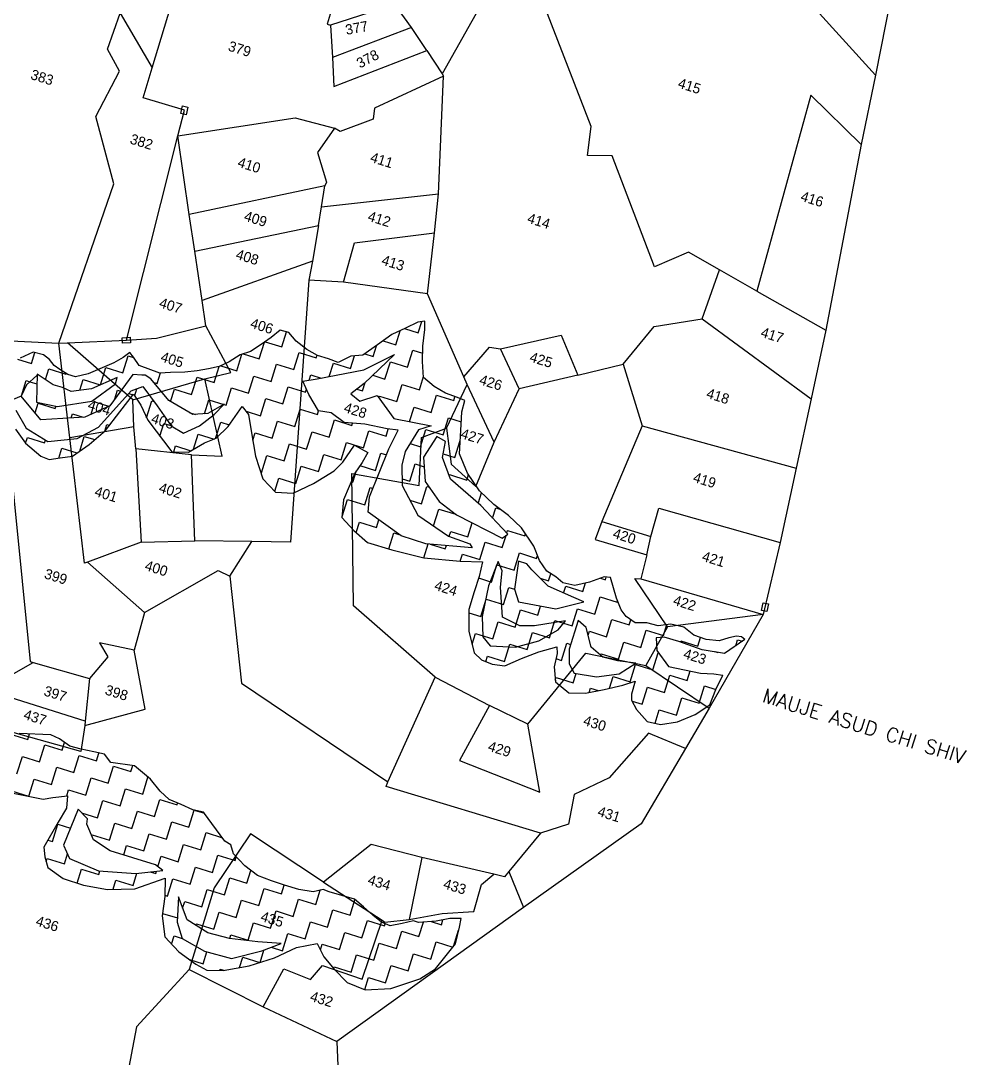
# Model space of a CAD drawing. Header units: metres. Extents: x 300561 to 302085, y 1967111 to 1969787.
# Drawn here: x 301217 to 301940, y 1968027 to 1968819 of the extents above; entities that cross this region are included whole.
import ezdxf

# ---------------------------------------------------------------- set-up
doc = ezdxf.new("R2010")
doc.units = ezdxf.units.M
for name, color, linetype in [('POLY_HATCH', 12, 'Continuous'), ('POLY_PARCEL', 6, 'Continuous'), ('TEXT_MAPOUT', 7, 'Continuous'), ('TEXT_PARCEL', 7, 'Continuous'), ('V_BOUND_LINE', 7, 'Continuous')]:
    doc.layers.add(name, color=color, linetype=linetype)
doc.styles.get("Standard").update_dxf_attribs({"font": 'simplex.shx'})
doc.styles.add('TEXT_MAP', font='')
doc.styles.get('TEXT_MAP').set_extended_font_data('Kruti Dev 050')

msp = doc.modelspace()

# ---------------------------------------------------------------- linework, layer by layer
for points in [[(301344.83, 1968753.49), (301343.36, 1968747.64), (301339.31, 1968748.66), (301340.78, 1968754.51)], [(301294.61, 1968577.14), (301300.63, 1968577.54), (301300.91, 1968573.37), (301294.89, 1968572.97)], [(301783.12, 1968368.81), (301784.5, 1968374.68), (301788.56, 1968373.73), (301787.18, 1968367.86)]]:
    msp.add_lwpolyline(points, close=True)
at = {"layer": 'POLY_HATCH'}
for p, q in [((301520.41, 1968589.12), (301511.18, 1968584.55)), ((301525.87, 1968589.77), (301520.41, 1968589.12)), ((301525.89, 1968583.42), (301525.87, 1968589.77)), ((301415.38, 1968583), (301408.37, 1968577.39)), ((301421.89, 1968581.16), (301415.38, 1968583)), ((301427.62, 1968574.48), (301421.89, 1968581.16)), ((301500.75, 1968579.64), (301489.73, 1968571.65)), ((301511.18, 1968584.55), (301500.75, 1968579.64)), ((301524.29, 1968570.68), (301525.89, 1968583.42)), ((301400.7, 1968571.98), (301392.69, 1968566.68)), ((301408.37, 1968577.39), (301400.7, 1968571.98)), ((301435.64, 1968568.18), (301427.62, 1968574.48)), ((301489.73, 1968571.65), (301478.38, 1968563.76)), ((301524.09, 1968558.96), (301524.29, 1968570.68)), ((301226.59, 1968566.16), (301216.6, 1968561.47)), ((301234.53, 1968564.23), (301226.59, 1968566.16)), ((301238.99, 1968560.49), (301234.53, 1968564.23)), ((301300.39, 1968565.85), (301295.42, 1968562.14)), ((301303.09, 1968562.29), (301300.39, 1968565.85)), ((301307.5, 1968556.02), (301303.09, 1968562.29)), ((301384.85, 1968564.22), (301376.41, 1968558.69)), ((301392.69, 1968566.68), (301384.85, 1968564.22)), ((301443.85, 1968563.63), (301435.64, 1968568.18)), ((301452.34, 1968561.16), (301443.85, 1968563.63)), ((301469.29, 1968563.14), (301459.63, 1968558.35)), ((301478.38, 1968563.76), (301469.29, 1968563.14)), ((301479.28, 1968552.64), (301502.74, 1968564.3)), ((301502.74, 1968564.3), (301479.49, 1968542.24)), ((301242.48, 1968555.95), (301238.99, 1968560.49)), ((301246.82, 1968552.97), (301242.48, 1968555.95)), ((301288.16, 1968558.05), (301279.14, 1968554.15)), ((301295.42, 1968562.14), (301288.16, 1968558.05)), ((301323.29, 1968550.2), (301307.5, 1968556.02)), ((301368.58, 1968555.14), (301360.62, 1968553.45)), ((301376.41, 1968558.69), (301368.58, 1968555.14)), ((301459.63, 1968558.35), (301452.34, 1968561.16)), ((301524.88, 1968546.92), (301524.09, 1968558.96)), ((301229.43, 1968548.34), (301221.46, 1968541.24)), ((301229.63, 1968549.41), (301229.02, 1968528.05)), ((301241.77, 1968541.32), (301229.63, 1968549.41)), ((301253.04, 1968549.04), (301246.82, 1968552.97)), ((301258.88, 1968547.4), (301253.04, 1968549.04)), ((301268.48, 1968549.67), (301258.88, 1968547.4)), ((301279.14, 1968554.15), (301268.48, 1968549.67)), ((301290.64, 1968546.79), (301271, 1968538.25)), ((301302.81, 1968549.03), (301285.06, 1968525.26)), ((301289.41, 1968542), (301290.64, 1968546.79)), ((301309.59, 1968548.65), (301302.81, 1968549.03)), ((301312.19, 1968548.7), (301309.59, 1968548.65)), ((301316.42, 1968545.66), (301312.19, 1968548.7)), ((301331.62, 1968550.69), (301323.29, 1968550.2)), ((301342.36, 1968550.79), (301331.62, 1968550.69)), ((301351.98, 1968551.97), (301342.36, 1968550.79)), ((301360.62, 1968553.45), (301351.98, 1968551.97)), ((301443.48, 1968545.69), (301479.28, 1968552.64)), ((301533.03, 1968539.85), (301524.88, 1968546.92)), ((301221.46, 1968541.24), (301217.47, 1968532.51)), ((301248.84, 1968539.11), (301241.77, 1968541.32)), ((301255.68, 1968536.13), (301248.84, 1968539.11)), ((301271.45, 1968528.63), (301289.41, 1968542)), ((301301.5, 1968536.51), (301310.29, 1968539.81)), ((301310.29, 1968539.81), (301321.26, 1968525.19)), ((301330.29, 1968529.27), (301316.42, 1968545.66)), ((301432.58, 1968543.91), (301443.48, 1968545.69)), ((301437.21, 1968533.85), (301432.58, 1968543.91)), ((301479.49, 1968542.24), (301469.24, 1968534.22)), ((301541.8, 1968534.77), (301533.03, 1968539.85)), ((301217.47, 1968532.51), (301200.45, 1968525.53)), ((301232.39, 1968514.45), (301217.47, 1968532.51)), ((301271, 1968538.25), (301255.68, 1968536.13)), ((301276.54, 1968508.95), (301301.5, 1968536.51)), ((301292.65, 1968520.57), (301303.23, 1968534.14)), ((301303.23, 1968534.14), (301308.77, 1968525.71)), ((301444.5, 1968521.24), (301437.21, 1968533.85)), ((301469.24, 1968534.22), (301476.12, 1968528.63)), ((301476.12, 1968528.63), (301489.57, 1968533.07)), ((301489.57, 1968533.07), (301502.17, 1968515.36)), ((301550.74, 1968531.44), (301541.8, 1968534.77)), ((301556.38, 1968529.14), (301550.74, 1968531.44)), ((301229.02, 1968528.05), (301245.23, 1968524.73)), ((301245.23, 1968524.73), (301271.45, 1968528.63)), ((301285.06, 1968525.26), (301265.97, 1968516.55)), ((301308.77, 1968525.71), (301314.05, 1968514.09)), ((301321.26, 1968525.19), (301331.99, 1968509.79)), ((301348.48, 1968518.44), (301330.29, 1968529.27)), ((301372.54, 1968526.47), (301359.92, 1968519.19)), ((301364.88, 1968518.51), (301372.54, 1968526.47)), ((301375.55, 1968509.27), (301386.31, 1968524.6)), ((301386.31, 1968524.6), (301391.15, 1968518.56)), ((301554.25, 1968520.55), (301556.38, 1968529.14)), ((301213.26, 1968521.75), (301221.09, 1968508.11)), ((301265.97, 1968516.55), (301232.39, 1968514.45)), ((301281.86, 1968506.34), (301292.65, 1968520.57)), ((301359.92, 1968519.19), (301348.48, 1968518.44)), ((301353.6, 1968509.95), (301364.88, 1968518.51)), ((301391.15, 1968518.56), (301393.51, 1968504.59)), ((301454.42, 1968519.88), (301444.5, 1968521.24)), ((301464.2, 1968512.52), (301454.42, 1968519.88)), ((301502.17, 1968515.36), (301530.66, 1968509.93)), ((301553.58, 1968510.79), (301554.25, 1968520.55)), ((301212.99, 1968507.29), (301220.77, 1968496.71)), ((301221.09, 1968508.11), (301237.7, 1968497.77)), ((301260.04, 1968500.3), (301276.54, 1968508.95)), ((301314.05, 1968514.09), (301332.52, 1968490.03)), ((301331.99, 1968509.79), (301341.47, 1968504.25)), ((301341.47, 1968504.25), (301353.6, 1968509.95)), ((301366.41, 1968500.33), (301375.55, 1968509.27)), ((301480.12, 1968511.02), (301464.2, 1968512.52)), ((301497.12, 1968507.45), (301480.12, 1968511.02)), ((301505.47, 1968506.57), (301497.12, 1968507.45)), ((301521.09, 1968506.88), (301510.75, 1968490.28)), ((301530.66, 1968509.93), (301521.09, 1968506.88)), ((301552.27, 1968488.53), (301553.58, 1968510.79)), ((301237.7, 1968497.77), (301260.04, 1968500.3)), ((301269.25, 1968495.58), (301281.86, 1968506.34)), ((301357.49, 1968496.76), (301366.41, 1968500.33)), ((301393.51, 1968504.59), (301396.51, 1968486.79)), ((301498.46, 1968492.38), (301505.47, 1968506.57)), ((301534.99, 1968501.69), (301524.9, 1968485.87)), ((301541.58, 1968497.92), (301534.99, 1968501.69)), ((301220.77, 1968496.71), (301232.37, 1968486.75)), ((301256.5, 1968486.68), (301269.25, 1968495.58)), ((301345.35, 1968489.84), (301357.49, 1968496.76)), ((301463.27, 1968481.97), (301472.21, 1968494.96)), ((301472.21, 1968494.96), (301482.3, 1968489.46)), ((301483.58, 1968455.65), (301498.46, 1968492.38)), ((301539.49, 1968485.64), (301541.58, 1968497.92)), ((301232.37, 1968486.75), (301238.68, 1968484.25)), ((301238.68, 1968484.25), (301247.2, 1968485.4)), ((301247.2, 1968485.4), (301256.5, 1968486.68)), ((301332.52, 1968490.03), (301345.35, 1968489.84)), ((301396.51, 1968486.79), (301402.13, 1968469.27)), ((301482.3, 1968489.46), (301477.96, 1968481.93)), ((301510.75, 1968490.28), (301508.35, 1968479.82)), ((301524.9, 1968485.87), (301526.05, 1968467.42)), ((301545.55, 1968469.1), (301539.49, 1968485.64)), ((301558.39, 1968473.76), (301552.27, 1968488.53)), ((301440.79, 1968465.75), (301456.71, 1968475.49)), ((301456.71, 1968475.49), (301463.27, 1968481.97)), ((301477.96, 1968481.93), (301472.32, 1968473.71)), ((301508.35, 1968479.82), (301508.67, 1968464.21)), ((301402.13, 1968469.27), (301411.87, 1968459.16)), ((301472.32, 1968473.71), (301463.63, 1968453.39)), ((301526.05, 1968467.42), (301536.78, 1968452.01)), ((301568.61, 1968449), (301545.55, 1968469.1)), ((301567.76, 1968460.14), (301558.39, 1968473.76)), ((301425.26, 1968458.44), (301440.79, 1968465.75)), ((301508.67, 1968464.21), (301520.58, 1968441.54)), ((301578.5, 1968449.72), (301567.76, 1968460.14)), ((301411.87, 1968459.16), (301425.26, 1968458.44)), ((301463.63, 1968453.39), (301462.48, 1968439.78)), ((301482.52, 1968443.91), (301483.58, 1968455.65)), ((301536.78, 1968452.01), (301550, 1968441.86)), ((301507.88, 1968425.67), (301482.52, 1968443.91)), ((301589.36, 1968427.03), (301568.61, 1968449)), ((301589.86, 1968441.29), (301578.5, 1968449.72)), ((301462.48, 1968439.78), (301471.56, 1968429.88)), ((301520.58, 1968441.54), (301544.08, 1968425.61)), ((301550, 1968441.86), (301585, 1968424.08)), ((301599.81, 1968431.85), (301589.86, 1968441.29)), ((301471.56, 1968429.88), (301481.95, 1968420.67)), ((301609.08, 1968417.9), (301599.81, 1968431.85)), ((301481.95, 1968420.67), (301500.7, 1968415.01)), ((301526.75, 1968419.8), (301507.88, 1968425.67)), ((301561.97, 1968416.59), (301526.75, 1968419.8)), ((301544.08, 1968425.61), (301560.35, 1968419.68)), ((301560.35, 1968419.68), (301561.97, 1968416.59)), ((301585, 1968424.08), (301589.36, 1968427.03)), ((301500.7, 1968415.01), (301525.17, 1968409.03)), ((301613.47, 1968406.93), (301609.08, 1968417.9)), ((301525.17, 1968409.03), (301552.85, 1968406.39)), ((301552.85, 1968406.39), (301569.96, 1968405.96)), ((301569.96, 1968405.96), (301567.34, 1968394.63)), ((301581.98, 1968406.06), (301574.53, 1968387.69)), ((301584.98, 1968399.09), (301581.98, 1968406.06)), ((301597.59, 1968406.37), (301594.38, 1968384.96)), ((301603.88, 1968404.41), (301597.59, 1968406.37)), ((301607.62, 1968399.8), (301603.88, 1968404.41)), ((301619.12, 1968398.82), (301613.47, 1968406.93)), ((301583.67, 1968386.57), (301584.98, 1968399.09)), ((301620.11, 1968387.29), (301607.62, 1968399.8)), ((301625.9, 1968394.35), (301619.12, 1968398.82)), ((301567.34, 1968394.63), (301563.52, 1968382.94)), ((301631.25, 1968389.97), (301625.9, 1968394.35)), ((301640.61, 1968387.96), (301631.25, 1968389.97)), ((301651.74, 1968390.48), (301640.61, 1968387.96)), ((301662.95, 1968394.42), (301651.74, 1968390.48)), ((301667.68, 1968393.86), (301662.95, 1968394.42)), ((301672.39, 1968378.07), (301667.68, 1968393.86)), ((301563.52, 1968382.94), (301559.52, 1968369.5)), ((301574.53, 1968387.69), (301569.8, 1968364.17)), ((301585.17, 1968363.7), (301583.67, 1968386.57)), ((301594.38, 1968384.96), (301597.44, 1968375.39)), ((301639.82, 1968378.57), (301620.11, 1968387.29)), ((301597.44, 1968375.39), (301625.93, 1968369.97)), ((301625.93, 1968369.97), (301647.44, 1968375.34)), ((301647.44, 1968375.34), (301639.82, 1968378.57)), ((301675.97, 1968369.16), (301672.39, 1968378.07)), ((301559.52, 1968369.5), (301559.64, 1968352.97)), ((301569.8, 1968364.17), (301570.11, 1968348.56)), ((301679.69, 1968364.19), (301675.97, 1968369.16)), ((301686.69, 1968359.29), (301679.69, 1968364.19)), ((301598.59, 1968356.93), (301585.17, 1968363.7)), ((301609.79, 1968356.89), (301598.59, 1968356.93)), ((301633.41, 1968360.75), (301609.79, 1968356.89)), ((301627.82, 1968353.87), (301633.41, 1968360.75)), ((301643.04, 1968361.2), (301636.19, 1968339.2)), ((301649.13, 1968355.85), (301643.04, 1968361.2)), ((301695.58, 1968359.25), (301686.69, 1968359.29)), ((301704.17, 1968357.11), (301695.58, 1968359.25)), ((301713.8, 1968358.29), (301704.17, 1968357.11)), ((301723.82, 1968356.08), (301713.8, 1968358.29)), ((301559.64, 1968352.97), (301563.7, 1968336.29)), ((301570.11, 1968348.56), (301575.72, 1968341.65)), ((301613.14, 1968345.51), (301627.82, 1968353.87)), ((301653.08, 1968340.83), (301649.13, 1968355.85)), ((301708.92, 1968348.44), (301702.68, 1968347.8)), ((301719.92, 1968345.02), (301708.92, 1968348.44)), ((301731.51, 1968349.87), (301723.82, 1968356.08)), ((301740.79, 1968346.44), (301731.51, 1968349.87)), ((301763.98, 1968349.2), (301758.3, 1968347.88)), ((301767.94, 1968348.51), (301763.98, 1968349.2)), ((301770.39, 1968346.47), (301767.94, 1968348.51)), ((301575.72, 1968341.65), (301595.27, 1968340.73)), ((301595.27, 1968340.73), (301613.14, 1968345.51)), ((301613.14, 1968337.04), (301626.87, 1968340.92)), ((301626.87, 1968340.92), (301626.97, 1968335.99)), ((301661.83, 1968332.94), (301653.08, 1968340.83)), ((301702.68, 1968347.8), (301703.13, 1968338.18)), ((301737.76, 1968338.6), (301719.92, 1968345.02)), ((301750.89, 1968345.65), (301740.79, 1968346.44)), ((301758.3, 1968347.88), (301750.89, 1968345.65)), ((301770.39, 1968346.47), (301755, 1968335.82)), ((301563.7, 1968336.29), (301569.18, 1968331.14)), ((301599.76, 1968331.96), (301613.14, 1968337.04)), ((301626.97, 1968335.99), (301624.66, 1968325.65)), ((301636.19, 1968339.2), (301636.15, 1968328)), ((301673.09, 1968330.3), (301661.83, 1968332.94)), ((301703.13, 1968338.18), (301712.24, 1968325.87)), ((301755, 1968335.82), (301737.76, 1968338.6)), ((301569.18, 1968331.14), (301577.37, 1968327.68)), ((301577.37, 1968327.68), (301586.93, 1968326.34)), ((301586.93, 1968326.34), (301599.76, 1968331.96)), ((301624.66, 1968325.65), (301625.66, 1968314.28)), ((301636.15, 1968328), (301639.94, 1968320.79)), ((301687.18, 1968328.49), (301673.09, 1968330.3)), ((301674.33, 1968320.43), (301687.18, 1968328.49)), ((301712.24, 1968325.87), (301736.56, 1968320.88)), ((301639.94, 1968320.79), (301657.19, 1968318.01)), ((301657.19, 1968318.01), (301674.33, 1968320.43)), ((301736.56, 1968320.88), (301746.72, 1968320.3)), ((301746.72, 1968320.3), (301753.73, 1968319.2)), ((301748.36, 1968308.36), (301753.73, 1968319.2)), ((301625.66, 1968314.28), (301635.92, 1968305.83)), ((301662.84, 1968308.33), (301677.14, 1968311.68)), ((301677.14, 1968311.68), (301686.61, 1968314.71)), ((301686.61, 1968314.71), (301683.74, 1968304.9)), ((301635.92, 1968305.83), (301648.75, 1968305.64)), ((301648.75, 1968305.64), (301662.84, 1968308.33)), ((301683.74, 1968304.9), (301683.95, 1968300.31)), ((301743.78, 1968296.55), (301748.36, 1968308.36)), ((301683.95, 1968300.31), (301687.71, 1968293.15)), ((301687.71, 1968293.15), (301695.9, 1968283.89)), ((301732.63, 1968289.32), (301743.78, 1968296.55)), ((301719.04, 1968283.58), (301732.63, 1968289.32)), ((301695.9, 1968283.89), (301705.93, 1968281.68)), ((301705.93, 1968281.68), (301719.04, 1968283.58)), ((301239.93, 1968273.64), (301215.91, 1968274.69)), ((301246.58, 1968270.73), (301239.93, 1968273.64)), ((301254.64, 1968265.15), (301246.58, 1968270.73)), ((301263.14, 1968262.78), (301254.64, 1968265.15)), ((301272.82, 1968260.61), (301263.14, 1968262.78)), ((301280.97, 1968258.91), (301272.82, 1968260.61)), ((301286, 1968252.59), (301280.97, 1968258.91)), ((301303.97, 1968250.07), (301286, 1968252.59)), ((301316.18, 1968239.84), (301303.97, 1968250.07)), ((301323.64, 1968230.53), (301316.18, 1968239.84)), ((301330.36, 1968224.24), (301323.64, 1968230.53)), ((301211.25, 1968229.17), (301234.17, 1968224.55)), ((301234.17, 1968224.55), (301241.58, 1968225.88)), ((301241.58, 1968225.88), (301252.88, 1968227.12)), ((301252.88, 1968227.12), (301251.89, 1968217.64)), ((301339.56, 1968220.54), (301330.36, 1968224.24)), ((301251.89, 1968217.64), (301245.51, 1968207.04)), ((301260.9, 1968216.92), (301249.74, 1968189.37)), ((301268.08, 1968209.51), (301260.9, 1968216.92)), ((301348.61, 1968216.33), (301339.56, 1968220.54)), ((301356.76, 1968214.63), (301348.61, 1968216.33)), ((301373.1, 1968192.49), (301356.76, 1968214.63)), ((301245.51, 1968207.04), (301234.75, 1968187.75)), ((301267.64, 1968205.34), (301268.08, 1968209.51)), ((301272.57, 1968193.46), (301267.64, 1968205.34)), ((301285.5, 1968185.13), (301272.57, 1968193.46)), ((301377.55, 1968189.71), (301373.1, 1968192.49)), ((301379.55, 1968182.65), (301377.55, 1968189.71)), ((301234.75, 1968187.75), (301235.57, 1968180.5)), ((301249.74, 1968189.37), (301254.37, 1968179.31)), ((301320.09, 1968174.36), (301285.5, 1968185.13)), ((301388.19, 1968173.53), (301379.55, 1968182.65)), ((301235.57, 1968180.5), (301237.77, 1968172.27)), ((301254.37, 1968179.31), (301276.43, 1968169.85)), ((301325.65, 1968170.05), (301320.09, 1968174.36)), ((301237.77, 1968172.27), (301249.43, 1968163.89)), ((301276.43, 1968169.85), (301305.12, 1968167.82)), ((301305.12, 1968167.82), (301325.65, 1968170.05)), ((301397.97, 1968166.29), (301388.19, 1968173.53)), ((301408.71, 1968162.11), (301397.97, 1968166.29)), ((301249.43, 1968163.89), (301264.92, 1968158.79)), ((301264.92, 1968158.79), (301283.24, 1968155.6)), ((301304.36, 1968156.02), (301327.36, 1968164.23)), ((301327.36, 1968164.23), (301327.14, 1968150.04)), ((301418.58, 1968158.76), (301408.71, 1968162.11)), ((301429.63, 1968155.6), (301418.58, 1968158.76)), ((301283.24, 1968155.6), (301304.36, 1968156.02)), ((301327.14, 1968150.04), (301325.07, 1968135.31)), ((301337.51, 1968149.98), (301336.6, 1968130.44)), ((301344.11, 1968132.41), (301337.51, 1968149.98)), ((301440.49, 1968153.62), (301429.63, 1968155.6)), ((301448.06, 1968155.46), (301440.49, 1968153.62)), ((301452.83, 1968153.69), (301448.06, 1968155.46)), ((301472.05, 1968147.99), (301452.83, 1968153.69)), ((301478.93, 1968142.21), (301472.05, 1968147.99)), ((301486.16, 1968135.77), (301478.93, 1968142.21)), ((301325.07, 1968135.31), (301327.09, 1968119.31)), ((301492.69, 1968130.66), (301486.16, 1968135.77)), ((301336.6, 1968130.44), (301340.5, 1968118.03)), ((301359.94, 1968122.31), (301344.11, 1968132.41)), ((301499.34, 1968127.75), (301492.69, 1968130.66)), ((301508.6, 1968129.62), (301499.34, 1968127.75)), ((301517.35, 1968131.65), (301508.6, 1968129.62)), ((301521.1, 1968130.21), (301517.35, 1968131.65)), ((301534.6, 1968131.31), (301521.1, 1968130.21)), ((301545.03, 1968133.38), (301534.6, 1968131.31)), ((301553.66, 1968133.21), (301545.03, 1968133.38)), ((301549.32, 1968113.87), (301552.44, 1968126.6)), ((301552.44, 1968126.6), (301553.66, 1968133.21)), ((301327.09, 1968119.31), (301337.8, 1968107.87)), ((301376.7, 1968117.96), (301359.94, 1968122.31)), ((301340.5, 1968118.03), (301357.36, 1968108.47)), ((301398.36, 1968115.53), (301376.7, 1968117.96)), ((301416.09, 1968114.32), (301398.36, 1968115.53)), ((301401.36, 1968108.56), (301416.09, 1968114.32)), ((301411.09, 1968103.22), (301427.83, 1968111.15)), ((301427.83, 1968111.15), (301443.66, 1968114.33)), ((301443.66, 1968114.33), (301448.6, 1968104.13)), ((301534.16, 1968094.83), (301549.32, 1968113.87)), ((301337.8, 1968107.87), (301350.84, 1968098.5)), ((301357.36, 1968108.47), (301378.04, 1968102.89)), ((301378.04, 1968102.89), (301401.36, 1968108.56)), ((301391.6, 1968097.27), (301411.09, 1968103.22)), ((301448.6, 1968104.13), (301456.57, 1968094.66)), ((301350.84, 1968098.5), (301359.21, 1968093.93)), ((301371.73, 1968093.67), (301391.6, 1968097.27)), ((301456.57, 1968094.66), (301466.58, 1968084.55)), ((301521.97, 1968087.16), (301534.16, 1968094.83)), ((301359.21, 1968093.93), (301371.73, 1968093.67)), ((301499.81, 1968079.8), (301521.97, 1968087.16)), ((301466.58, 1968084.55), (301480.22, 1968078.91)), ((301480.22, 1968078.91), (301499.81, 1968079.8))]:
    msp.add_line(p, q, dxfattribs=at)
at = {"layer": 'POLY_HATCH', "linetype": 'Continuous'}
for p, q in [((301520.85, 1968580.9), (301523.52, 1968589.49)), ((301416.59, 1968570.11), (301420.18, 1968581.64)), ((301503.61, 1968571.85), (301506.95, 1968582.56)), ((301510.36, 1968584.17), (301520.85, 1968580.9)), ((301399.36, 1968561.06), (301403.34, 1968573.84)), ((301403.73, 1968574.12), (301416.59, 1968570.11)), ((301486.38, 1968562.8), (301488.97, 1968571.12)), ((301494.1, 1968574.81), (301503.61, 1968571.85)), ((301225.31, 1968557.58), (301227.88, 1968565.84)), ((301295.11, 1968550.27), (301299.2, 1968563.41)), ((301299.2, 1968563.41), (301303.17, 1968562.18)), ((301382.13, 1968552.01), (301386.05, 1968564.6)), ((301387.02, 1968564.9), (301399.36, 1968561.06)), ((301425.64, 1968552.88), (301429.73, 1968566.02)), ((301429.73, 1968566.02), (301442.87, 1968561.93)), ((301442.87, 1968561.93), (301443.47, 1968563.84)), ((301469.15, 1968553.75), (301472.14, 1968563.33)), ((301479.91, 1968564.82), (301486.38, 1968562.8)), ((301512.66, 1968554.62), (301516.76, 1968567.76)), ((301516.76, 1968567.76), (301524.2, 1968565.44)), ((301214.62, 1968560.91), (301225.31, 1968557.58)), ((301277.88, 1968541.24), (301281.96, 1968554.36)), ((301281.96, 1968554.36), (301295.11, 1968550.27)), ((301364.9, 1968542.96), (301368.71, 1968555.2)), ((301370.01, 1968555.79), (301382.13, 1968552.01)), ((301408.41, 1968543.83), (301412.5, 1968556.97)), ((301412.5, 1968556.97), (301425.64, 1968552.88)), ((301452.79, 1968547.5), (301456.01, 1968557.84)), ((301456.01, 1968557.84), (301469.15, 1968553.75)), ((301495.43, 1968545.57), (301499.52, 1968558.71)), ((301499.52, 1968558.71), (301512.66, 1968554.62)), ((301235.88, 1968545.24), (301238.45, 1968553.49)), ((301238.45, 1968553.49), (301251.59, 1968549.4)), ((301251.59, 1968549.4), (301251.74, 1968549.86)), ((301321.39, 1968542.09), (301323.92, 1968550.24)), ((301347.67, 1968533.91), (301351.76, 1968547.05)), ((301351.76, 1968547.05), (301364.9, 1968542.96)), ((301391.18, 1968534.78), (301395.27, 1968547.92)), ((301395.27, 1968547.92), (301408.41, 1968543.83)), ((301437.51, 1968544.71), (301438.78, 1968548.79)), ((301438.78, 1968548.79), (301446.73, 1968546.32)), ((301486.07, 1968548.48), (301495.43, 1968545.57)), ((301521.71, 1968537.39), (301524.85, 1968547.45)), ((301217.59, 1968532.77), (301221.22, 1968544.44)), ((301221.22, 1968544.44), (301224.06, 1968543.56)), ((301224.06, 1968543.56), (301229.41, 1968541.89)), ((301262.15, 1968537.03), (301264.73, 1968545.31)), ((301264.73, 1968545.31), (301277.85, 1968541.23)), ((301318.74, 1968542.92), (301321.39, 1968542.09)), ((301373.95, 1968525.73), (301378.04, 1968538.87)), ((301378.04, 1968538.87), (301391.18, 1968534.78)), ((301417.46, 1968526.6), (301421.55, 1968539.74)), ((301421.55, 1968539.74), (301434.69, 1968535.65)), ((301478.2, 1968536.52), (301480.19, 1968542.9)), ((301504.48, 1968528.34), (301508.57, 1968541.48)), ((301508.57, 1968541.48), (301521.71, 1968537.39)), ((301217.5, 1968532.47), (301217.59, 1968532.77)), ((301288.93, 1968530.44), (301291.01, 1968537.13)), ((301291.01, 1968537.13), (301293.38, 1968536.4)), ((301299.63, 1968534.45), (301302.72, 1968533.49)), ((301303.9, 1968533.12), (301304.16, 1968533.04)), ((301304.16, 1968533.04), (301305.73, 1968538.1)), ((301331.57, 1968528.51), (301334.53, 1968538)), ((301334.53, 1968538), (301347.67, 1968533.91)), ((301400.23, 1968517.55), (301404.32, 1968530.69)), ((301404.32, 1968530.69), (301417.46, 1968526.6)), ((301434.69, 1968535.65), (301435.37, 1968537.84)), ((301473.89, 1968537.86), (301478.2, 1968536.52)), ((301490.94, 1968531.14), (301491.34, 1968532.43)), ((301491.34, 1968532.43), (301504.48, 1968528.34)), ((301530.76, 1968520.16), (301534.86, 1968533.3)), ((301534.86, 1968533.3), (301548, 1968529.21)), ((301548, 1968529.21), (301548.9, 1968532.12)), ((301227.97, 1968519.8), (301230.27, 1968527.21)), ((301230.27, 1968527.21), (301243.41, 1968523.12)), ((301243.41, 1968523.12), (301243.99, 1968524.98)), ((301270.89, 1968518.8), (301273.78, 1968528.08)), ((301273.78, 1968528.08), (301284.17, 1968524.85)), ((301313.23, 1968515.89), (301317.3, 1968528.95)), ((301317.3, 1968528.95), (301318.79, 1968528.49)), ((301357.45, 1968519.03), (301360.81, 1968529.82)), ((301360.81, 1968529.82), (301372.2, 1968526.27)), ((301372.32, 1968526.24), (301373.95, 1968525.73)), ((301514.15, 1968513.08), (301517.62, 1968524.25)), ((301517.62, 1968524.25), (301530.76, 1968520.16)), ((301255.58, 1968515.9), (301256.55, 1968519.03)), ((301256.55, 1968519.03), (301264.77, 1968516.47)), ((301345.65, 1968520.12), (301350.61, 1968518.58)), ((301389.21, 1968520.98), (301400.23, 1968517.55)), ((301426.51, 1968509.37), (301430.6, 1968522.51)), ((301430.6, 1968522.51), (301443.74, 1968518.42)), ((301443.74, 1968518.42), (301444.61, 1968521.23)), ((301539.82, 1968502.93), (301543.91, 1968516.07)), ((301543.91, 1968516.07), (301553.73, 1968513.01)), ((301281.27, 1968505.84), (301282.83, 1968510.85)), ((301282.83, 1968510.85), (301284.81, 1968510.24)), ((301323.32, 1968502.01), (301326.35, 1968511.72)), ((301326.35, 1968511.72), (301331.83, 1968510.01)), ((301365.99, 1968500.16), (301369.86, 1968512.59)), ((301369.86, 1968512.59), (301376.44, 1968510.54)), ((301409.28, 1968500.32), (301413.37, 1968513.46)), ((301413.37, 1968513.46), (301426.51, 1968509.37)), ((301452.79, 1968501.19), (301456.88, 1968514.33)), ((301456.88, 1968514.33), (301470.02, 1968510.24)), ((301470.02, 1968510.24), (301470.55, 1968511.92)), ((301496.3, 1968502.06), (301497.95, 1968507.36)), ((301522.58, 1968493.88), (301526.67, 1968507.02)), ((301526.67, 1968507.02), (301539.82, 1968502.93)), ((301220.78, 1968496.7), (301222.09, 1968500.93)), ((301222.09, 1968500.93), (301235.23, 1968496.84)), ((301235.23, 1968496.84), (301235.87, 1968498.91)), ((301262.12, 1968490.6), (301265.6, 1968501.8)), ((301265.6, 1968501.8), (301273.62, 1968499.31)), ((301349.01, 1968491.93), (301352.63, 1968503.54)), ((301352.63, 1968503.54), (301364.89, 1968499.72)), ((301394.45, 1968499), (301396.14, 1968504.41)), ((301396.14, 1968504.41), (301409.28, 1968500.32)), ((301435.56, 1968492.14), (301439.65, 1968505.28)), ((301439.65, 1968505.28), (301452.79, 1968501.19)), ((301479.07, 1968493.01), (301483.16, 1968506.15)), ((301483.16, 1968506.15), (301496.3, 1968502.06)), ((301246.03, 1968485.24), (301248.37, 1968492.75)), ((301248.37, 1968492.75), (301260.01, 1968489.13)), ((301334, 1968490.01), (301335.4, 1968494.49)), ((301335.4, 1968494.49), (301347.11, 1968490.84)), ((301418.33, 1968483.09), (301422.42, 1968496.23)), ((301422.42, 1968496.23), (301435.56, 1968492.14)), ((301461.84, 1968483.96), (301465.93, 1968497.1)), ((301465.93, 1968497.1), (301479.07, 1968493.01)), ((301514.55, 1968496.38), (301522.58, 1968493.88)), ((301548.87, 1968485.7), (301552.86, 1968498.53)), ((301401.1, 1968474.04), (301405.19, 1968487.18)), ((301405.19, 1968487.18), (301418.33, 1968483.09)), ((301444.61, 1968474.91), (301448.7, 1968488.05)), ((301448.7, 1968488.05), (301461.84, 1968483.96)), ((301488.12, 1968475.78), (301492.21, 1968488.92)), ((301492.21, 1968488.92), (301496.52, 1968487.58)), ((301539.97, 1968488.47), (301548.87, 1968485.7)), ((301427.38, 1968465.86), (301431.47, 1968479)), ((301431.47, 1968479), (301444.61, 1968474.91)), ((301470.89, 1968466.73), (301473.69, 1968475.7)), ((301476.27, 1968479.47), (301488.12, 1968475.78)), ((301514.4, 1968467.6), (301518.49, 1968480.74)), ((301518.49, 1968480.74), (301525.35, 1968478.6)), ((301400.54, 1968474.21), (301401.1, 1968474.04)), ((301411.12, 1968459.94), (301414.24, 1968469.95)), ((301414.24, 1968469.95), (301427.38, 1968465.86)), ((301469.52, 1968467.15), (301470.89, 1968466.73)), ((301508.56, 1968469.41), (301514.4, 1968467.6)), ((301544.55, 1968471.83), (301544.77, 1968472.56)), ((301544.77, 1968472.56), (301557.92, 1968468.46)), ((301557.92, 1968468.46), (301559.2, 1968472.58)), ((301479.94, 1968449.5), (301484.03, 1968462.64)), ((301484.03, 1968462.64), (301486.15, 1968461.98)), ((301523.45, 1968450.36), (301527.54, 1968463.51)), ((301527.54, 1968463.51), (301529.12, 1968463.02)), ((301462.71, 1968440.45), (301466.8, 1968453.59)), ((301466.8, 1968453.59), (301479.94, 1968449.5)), ((301514.48, 1968453.16), (301523.45, 1968450.36)), ((301565.53, 1968451.68), (301566.97, 1968451.23)), ((301566.97, 1968451.23), (301569.28, 1968458.67)), ((301532.59, 1968433.4), (301536.59, 1968446.27)), ((301536.59, 1968446.27), (301549.48, 1968442.26)), ((301577.69, 1968439.38), (301580.11, 1968447.14)), ((301580.11, 1968447.14), (301583.33, 1968446.14)), ((301462.54, 1968440.5), (301462.71, 1968440.45)), ((301473.34, 1968428.3), (301475.85, 1968436.35)), ((301475.85, 1968436.35), (301488.99, 1968432.26)), ((301488.99, 1968432.26), (301490.77, 1968437.98)), ((301558.78, 1968424.95), (301562.13, 1968435.7)), ((301498.26, 1968415.75), (301502.13, 1968428.17)), ((301502.13, 1968428.17), (301506.14, 1968426.93)), ((301544.52, 1968425.45), (301545.64, 1968429.04)), ((301545.64, 1968429.04), (301558.78, 1968424.95)), ((301588.53, 1968427.91), (301589.16, 1968429.91)), ((301589.16, 1968429.91), (301602.3, 1968425.82)), ((301525.01, 1968409.07), (301528.31, 1968419.66)), ((301567.83, 1968407.72), (301571.92, 1968420.86)), ((301571.92, 1968420.86), (301585.07, 1968416.77)), ((301585.07, 1968416.77), (301587.96, 1968426.08)), ((301602.3, 1968425.82), (301602.78, 1968427.38)), ((301529.98, 1968419.51), (301541.55, 1968415.9)), ((301541.55, 1968415.9), (301542.33, 1968418.38)), ((301553.01, 1968406.39), (301554.69, 1968411.81)), ((301554.69, 1968411.81), (301567.83, 1968407.72)), ((301594.12, 1968399.54), (301598.21, 1968412.68)), ((301598.21, 1968412.68), (301611.35, 1968408.59)), ((301611.35, 1968408.59), (301611.98, 1968410.64)), ((301576.88, 1968390.49), (301580.98, 1968403.63)), ((301580.98, 1968403.63), (301594.12, 1968399.54)), ((301620.4, 1968391.36), (301622.11, 1968396.85)), ((301567, 1968393.57), (301576.88, 1968390.49)), ((301614.09, 1968393.32), (301620.4, 1968391.36)), ((301646.68, 1968383.18), (301648.74, 1968389.8)), ((301660.09, 1968393.42), (301663.91, 1968392.23)), ((301663.91, 1968392.23), (301664.53, 1968394.23)), ((301585.93, 1968373.26), (301590.03, 1968386.4)), ((301590.03, 1968386.4), (301594.39, 1968385.04)), ((301631.92, 1968382.07), (301633.54, 1968387.27)), ((301633.54, 1968387.27), (301646.68, 1968383.18)), ((301568.7, 1968364.21), (301572.79, 1968377.35)), ((301572.79, 1968377.35), (301585.93, 1968373.26)), ((301612.22, 1968365.08), (301614.42, 1968372.16)), ((301655.73, 1968365.95), (301659.82, 1968379.09)), ((301659.82, 1968379.09), (301672.96, 1968375)), ((301672.96, 1968375), (301673.25, 1968375.93)), ((301559.54, 1968367.06), (301568.7, 1968364.21)), ((301594.98, 1968356.03), (301599.08, 1968369.17)), ((301599.08, 1968369.17), (301612.22, 1968365.08)), ((301638.5, 1968356.9), (301642.59, 1968370.04)), ((301642.59, 1968370.04), (301655.73, 1968365.95)), ((301577.75, 1968346.98), (301581.84, 1968360.12)), ((301581.84, 1968360.12), (301594.98, 1968356.03)), ((301621.27, 1968347.85), (301625.36, 1968360.99)), ((301625.36, 1968360.99), (301638.5, 1968356.9)), ((301664.78, 1968348.72), (301668.87, 1968361.86)), ((301668.87, 1968361.86), (301682.01, 1968357.77)), ((301682.01, 1968357.77), (301683.24, 1968361.71)), ((301708.29, 1968349.59), (301710.89, 1968357.93)), ((301562.08, 1968342.94), (301564.61, 1968351.07)), ((301564.61, 1968351.07), (301577.75, 1968346.98)), ((301604.03, 1968338.8), (301608.13, 1968351.94)), ((301608.13, 1968351.94), (301621.27, 1968347.85)), ((301650.71, 1968349.84), (301651.64, 1968352.81)), ((301651.64, 1968352.81), (301664.78, 1968348.72)), ((301691.06, 1968340.54), (301695.15, 1968353.68)), ((301695.15, 1968353.68), (301708.29, 1968349.59)), ((301586.8, 1968329.75), (301590.89, 1968342.89)), ((301590.89, 1968342.89), (301604.03, 1968338.8)), ((301630.32, 1968330.62), (301634.41, 1968343.76)), ((301634.41, 1968343.76), (301637.32, 1968342.85)), ((301673.83, 1968331.49), (301677.92, 1968344.63)), ((301677.92, 1968344.63), (301691.06, 1968340.54)), ((301721.14, 1968344.58), (301721.43, 1968345.5)), ((301721.43, 1968345.5), (301734.57, 1968341.41)), ((301734.57, 1968341.41), (301736.62, 1968347.98)), ((301763.49, 1968341.69), (301764.94, 1968346.37)), ((301764.94, 1968346.37), (301768.59, 1968345.23)), ((301572.4, 1968329.78), (301573.66, 1968333.84)), ((301573.66, 1968333.84), (301586.8, 1968329.75)), ((301660.3, 1968334.32), (301660.69, 1968335.58)), ((301660.69, 1968335.58), (301673.83, 1968331.49)), ((301700.11, 1968323.31), (301704.2, 1968336.45)), ((301704.2, 1968336.45), (301704.48, 1968336.36)), ((301747.62, 1968337.01), (301747.71, 1968337.32)), ((301747.71, 1968337.32), (301749.83, 1968336.66)), ((301626.07, 1968331.94), (301630.32, 1968330.62)), ((301682.88, 1968314.26), (301686.97, 1968327.4)), ((301686.97, 1968327.4), (301700.11, 1968323.31)), ((301625.57, 1968315.36), (301626.23, 1968317.48)), ((301626.23, 1968317.48), (301639.37, 1968313.39)), ((301639.37, 1968313.39), (301641.59, 1968320.53)), ((301666.92, 1968309.28), (301669.74, 1968318.35)), ((301669.74, 1968318.35), (301682.88, 1968314.26)), ((301709.16, 1968306.07), (301713.25, 1968319.22)), ((301713.25, 1968319.22), (301726.39, 1968315.13)), ((301726.39, 1968315.13), (301728.68, 1968322.49)), ((301651.53, 1968306.17), (301652.51, 1968309.3)), ((301652.51, 1968309.3), (301658.36, 1968307.47)), ((301691.93, 1968297.02), (301696.02, 1968310.17)), ((301696.02, 1968310.17), (301709.16, 1968306.07)), ((301735.44, 1968297.89), (301739.53, 1968311.03)), ((301739.53, 1968311.03), (301748.34, 1968308.29)), ((301718.21, 1968288.84), (301722.3, 1968301.98)), ((301722.3, 1968301.98), (301735.44, 1968297.89)), ((301684.45, 1968299.35), (301691.93, 1968297.02)), ((301701.85, 1968282.58), (301705.07, 1968292.93)), ((301705.07, 1968292.93), (301718.21, 1968288.84)), ((301209.21, 1968274.32), (301222.35, 1968270.23)), ((301222.35, 1968270.23), (301223.63, 1968274.35)), ((301231.4, 1968253), (301235.49, 1968266.14)), ((301235.49, 1968266.14), (301248.63, 1968262.05)), ((301248.63, 1968262.05), (301250.49, 1968268.03)), ((301214.17, 1968243.95), (301218.26, 1968257.09)), ((301218.26, 1968257.09), (301231.4, 1968253)), ((301257.68, 1968244.82), (301261.77, 1968257.96)), ((301261.77, 1968257.96), (301274.91, 1968253.87)), ((301274.91, 1968253.87), (301276.75, 1968259.79)), ((301240.45, 1968235.77), (301244.54, 1968248.91)), ((301244.54, 1968248.91), (301257.68, 1968244.82)), ((301283.96, 1968236.64), (301288.05, 1968249.78)), ((301288.05, 1968249.78), (301301.19, 1968245.69)), ((301301.19, 1968245.69), (301302.61, 1968250.26)), ((301223.23, 1968226.76), (301227.31, 1968239.86)), ((301227.31, 1968239.86), (301240.45, 1968235.77)), ((301266.73, 1968227.59), (301270.82, 1968240.73)), ((301270.82, 1968240.73), (301283.96, 1968236.64)), ((301310.24, 1968228.46), (301314.28, 1968241.43)), ((301210.08, 1968230.81), (301222.86, 1968226.83)), ((301252.14, 1968227.03), (301253.59, 1968231.68)), ((301253.59, 1968231.68), (301266.73, 1968227.59)), ((301293.01, 1968219.41), (301297.1, 1968232.55)), ((301297.1, 1968232.55), (301310.24, 1968228.46)), ((301275.78, 1968210.36), (301279.87, 1968223.5)), ((301279.87, 1968223.5), (301293.01, 1968219.41)), ((301319.29, 1968211.23), (301323.38, 1968224.37)), ((301323.38, 1968224.37), (301336.52, 1968220.28)), ((301336.52, 1968220.28), (301336.93, 1968221.6)), ((301263.57, 1968214.16), (301275.78, 1968210.36)), ((301302.06, 1968202.18), (301306.15, 1968215.32)), ((301306.15, 1968215.32), (301319.29, 1968211.23)), ((301345.57, 1968203.05), (301349.64, 1968216.11)), ((301350.44, 1968215.94), (301357.38, 1968213.78)), ((301284.83, 1968193.13), (301288.92, 1968206.27)), ((301288.92, 1968206.27), (301302.06, 1968202.18)), ((301328.34, 1968194), (301332.43, 1968207.14)), ((301332.43, 1968207.14), (301345.57, 1968203.05)), ((301241.32, 1968192.26), (301245.41, 1968205.4)), ((301245.41, 1968205.4), (301255.02, 1968202.41)), ((301311.11, 1968184.95), (301315.2, 1968198.09)), ((301315.2, 1968198.09), (301328.34, 1968194)), ((301354.62, 1968185.82), (301358.71, 1968198.96)), ((301358.71, 1968198.96), (301371.19, 1968195.07)), ((301237.86, 1968193.33), (301241.32, 1968192.26)), ((301271.4, 1968196.29), (301271.69, 1968197.22)), ((301271.69, 1968197.22), (301284.83, 1968193.13)), ((301337.39, 1968176.77), (301341.48, 1968189.91)), ((301341.48, 1968189.91), (301354.62, 1968185.82)), ((301250.37, 1968175.03), (301252.77, 1968182.76)), ((301295.76, 1968181.94), (301297.97, 1968189.04)), ((301297.97, 1968189.04), (301311.11, 1968184.95)), ((301363.67, 1968168.59), (301367.76, 1968181.73)), ((301367.76, 1968181.73), (301380.9, 1968177.64)), ((301236.53, 1968176.9), (301237.23, 1968179.12)), ((301237.23, 1968179.12), (301250.37, 1968175.03)), ((301321.81, 1968173.02), (301324.25, 1968180.86)), ((301324.25, 1968180.86), (301337.39, 1968176.77)), ((301380.9, 1968177.64), (301381.74, 1968180.34)), ((301260.21, 1968160.34), (301263.51, 1968170.94)), ((301263.51, 1968170.94), (301276.65, 1968166.85)), ((301276.65, 1968166.85), (301277.56, 1968169.77)), ((301302.93, 1968158.67), (301305.8, 1968167.89)), ((301316.03, 1968169), (301320.16, 1968167.72)), ((301320.16, 1968167.72), (301320.72, 1968169.51)), ((301346.44, 1968159.54), (301350.53, 1968172.68)), ((301350.53, 1968172.68), (301363.67, 1968168.59)), ((301389.95, 1968160.4), (301392.94, 1968170.02)), ((301287.59, 1968155.69), (301289.79, 1968162.76)), ((301289.79, 1968162.76), (301302.93, 1968158.67)), ((301329.21, 1968150.49), (301333.3, 1968163.63)), ((301333.3, 1968163.63), (301346.44, 1968159.54)), ((301372.72, 1968151.35), (301376.81, 1968164.49)), ((301376.81, 1968164.49), (301389.95, 1968160.4)), ((301416.23, 1968152.22), (301418.3, 1968158.86)), ((301327.15, 1968151.13), (301329.21, 1968150.49)), ((301355.49, 1968142.3), (301359.58, 1968155.44)), ((301359.58, 1968155.44), (301372.72, 1968151.35)), ((301399, 1968143.17), (301403.09, 1968156.31)), ((301403.09, 1968156.31), (301416.23, 1968152.22)), ((301442.51, 1968144.04), (301445.9, 1968154.93)), ((301340.77, 1968141.31), (301342.35, 1968146.39)), ((301342.35, 1968146.39), (301355.49, 1968142.3)), ((301381.77, 1968134.12), (301385.86, 1968147.26)), ((301385.86, 1968147.26), (301399, 1968143.17)), ((301425.28, 1968134.99), (301429.37, 1968148.13)), ((301429.37, 1968148.13), (301442.51, 1968144.04)), ((301468.8, 1968135.86), (301472.46, 1968147.64)), ((301325.35, 1968137.27), (301336.75, 1968133.72)), ((301364.54, 1968125.07), (301368.63, 1968138.21)), ((301368.63, 1968138.21), (301381.77, 1968134.12)), ((301408.05, 1968125.94), (301412.14, 1968139.08)), ((301412.14, 1968139.08), (301425.28, 1968134.99)), ((301451.56, 1968126.81), (301455.65, 1968139.95)), ((301455.65, 1968139.95), (301468.8, 1968135.86)), ((301351.04, 1968128), (301351.4, 1968129.16)), ((301351.4, 1968129.16), (301364.54, 1968125.07)), ((301390.82, 1968116.89), (301394.91, 1968130.03)), ((301394.91, 1968130.03), (301408.05, 1968125.94)), ((301434.33, 1968117.76), (301438.42, 1968130.9)), ((301438.42, 1968130.9), (301451.56, 1968126.81)), ((301477.85, 1968118.63), (301481.94, 1968131.77)), ((301481.94, 1968131.77), (301495.08, 1968127.68)), ((301495.08, 1968127.68), (301495.61, 1968129.38)), ((301521.36, 1968119.5), (301524.78, 1968130.51)), ((301530.73, 1968131), (301538.59, 1968128.55)), ((301538.59, 1968128.55), (301539.77, 1968132.34)), ((301332.21, 1968113.83), (301334.17, 1968120.11)), ((301334.17, 1968120.11), (301340.46, 1968118.16)), ((301376.74, 1968117.96), (301377.68, 1968120.98)), ((301377.68, 1968120.98), (301390.82, 1968116.89)), ((301417.1, 1968108.71), (301421.19, 1968121.85)), ((301421.19, 1968121.85), (301434.33, 1968117.76)), ((301460.61, 1968109.58), (301464.7, 1968122.72)), ((301464.7, 1968122.72), (301477.85, 1968118.63)), ((301504.13, 1968110.45), (301508.22, 1968123.59)), ((301508.22, 1968123.59), (301521.36, 1968119.5)), ((301547.86, 1968112.04), (301551.73, 1968124.46)), ((301551.73, 1968124.46), (301551.9, 1968124.41)), ((301408.56, 1968111.37), (301417.1, 1968108.71)), ((301446.11, 1968109.28), (301447.47, 1968113.67)), ((301447.47, 1968113.67), (301460.61, 1968109.58)), ((301486.9, 1968101.4), (301490.99, 1968114.54)), ((301490.99, 1968114.54), (301504.13, 1968110.45)), ((301530.41, 1968102.27), (301534.5, 1968115.41)), ((301534.5, 1968115.41), (301547.36, 1968111.41)), ((301356.36, 1968098.79), (301359.22, 1968107.97)), ((301384.3, 1968095.95), (301386.73, 1968103.75)), ((301386.73, 1968103.75), (301399.65, 1968099.73)), ((301399.92, 1968099.81), (301402.82, 1968109.13)), ((301469.66, 1968092.35), (301473.75, 1968105.49)), ((301473.75, 1968105.49), (301486.9, 1968101.4)), ((301513.18, 1968093.22), (301517.27, 1968106.36)), ((301517.27, 1968106.36), (301530.41, 1968102.27)), ((301345.89, 1968102.05), (301356.36, 1968098.79)), ((301369.2, 1968093.72), (301369.5, 1968094.7)), ((301369.5, 1968094.7), (301372.41, 1968093.79)), ((301456.13, 1968095.18), (301456.52, 1968096.44)), ((301456.52, 1968096.44), (301469.66, 1968092.35)), ((301495.95, 1968084.17), (301500.04, 1968097.31)), ((301500.04, 1968097.31), (301513.18, 1968093.22)), ((301479.93, 1968079.03), (301482.8, 1968088.26)), ((301482.8, 1968088.26), (301495.95, 1968084.17))]:
    msp.add_line(p, q, dxfattribs=at)
at = {"layer": 'POLY_PARCEL'}
for p, q in [((301317.42, 1968783.51), (301348.28, 1968885.7)), ((301597.51, 1968882.32), (301539.09, 1968778.91)), ((301653.04, 1968738.63), (301597.51, 1968882.32)), ((301455.7, 1968832.14), (301451.3, 1968816.81)), ((301515.7, 1968814.33), (301502.98, 1968831.93)), ((301283.45, 1968797.67), (301293, 1968825.25)), ((301293, 1968825.25), (301317.42, 1968783.51)), ((301483.04, 1968825.53), (301453.8, 1968816.15)), ((301822.49, 1968830.63), (301870.23, 1968777.95)), ((301451.3, 1968816.81), (301453.8, 1968816.15)), ((301453.8, 1968816.15), (301455.19, 1968791.25)), ((301515.7, 1968814.33), (301455.19, 1968791.25)), ((301527.46, 1968796.79), (301515.7, 1968814.33)), ((301292.5, 1968780.87), (301283.45, 1968797.67)), ((301456.42, 1968769.26), (301527.46, 1968796.79)), ((301527.46, 1968796.79), (301539.09, 1968778.91)), ((301455.19, 1968791.25), (301456.42, 1968769.26)), ((301274.43, 1968746.39), (301292.5, 1968780.87)), ((301310.48, 1968760.53), (301317.42, 1968783.51)), ((301540.25, 1968777.13), (301487.46, 1968752.59)), ((301536.33, 1968687.06), (301540.25, 1968777.13)), ((301539.09, 1968778.91), (301540.25, 1968777.13)), ((301342.07, 1968751.08), (301310.48, 1968760.53)), ((301820.85, 1968762.69), (301779.74, 1968612.71)), ((301859.29, 1968724.82), (301820.85, 1968762.69)), ((301487.46, 1968752.59), (301486.44, 1968744.33)), ((301288.12, 1968694.9), (301274.43, 1968746.39)), ((301337.13, 1968731.46), (301342.07, 1968751.08)), ((301337.13, 1968731.46), (301426.9, 1968745.16)), ((301426.9, 1968745.16), (301456.86, 1968737.28)), ((301456.86, 1968737.28), (301443.75, 1968718.7)), ((301461.26, 1968734.72), (301456.86, 1968737.28)), ((301486.44, 1968744.33), (301461.26, 1968734.72)), ((301650.09, 1968716.36), (301653.04, 1968738.63)), ((301297.76, 1968575.26), (301337.13, 1968731.46)), ((301345.86, 1968671.38), (301337.13, 1968731.46)), ((301443.75, 1968718.7), (301450.76, 1968695.99)), ((301669.19, 1968716.29), (301650.09, 1968716.36)), ((301701.49, 1968631.31), (301669.19, 1968716.29)), ((301246.1, 1968572.92), (301288.12, 1968694.9)), ((301449.33, 1968693.25), (301345.86, 1968671.38)), ((301446.91, 1968677.34), (301449.33, 1968693.25)), ((301450.76, 1968695.99), (301449.33, 1968693.25)), ((301446.91, 1968677.34), (301536.33, 1968687.06)), ((301533.29, 1968657.45), (301536.33, 1968687.06)), ((301444.7, 1968662.88), (301446.91, 1968677.34)), ((301350.1, 1968643.46), (301345.86, 1968671.38)), ((301350.1, 1968643.46), (301444.7, 1968662.88)), ((301444.7, 1968662.88), (301440.12, 1968635.77)), ((301472.06, 1968649.81), (301533.29, 1968657.45)), ((301527.97, 1968610.62), (301533.29, 1968657.45)), ((301463.84, 1968619.69), (301472.06, 1968649.81)), ((301355.7, 1968605.66), (301350.1, 1968643.46)), ((301727.33, 1968642.67), (301701.49, 1968631.31)), ((301751.21, 1968629.02), (301727.33, 1968642.67)), ((301440.12, 1968635.77), (301355.7, 1968605.66)), ((301440.12, 1968635.77), (301437.1, 1968621.1)), ((301737.84, 1968591.52), (301751.21, 1968629.02)), ((301779.74, 1968612.71), (301751.21, 1968629.02)), ((301437.1, 1968621.1), (301423.23, 1968420.96)), ((301463.84, 1968619.69), (301437.1, 1968621.1)), ((301527.97, 1968610.62), (301463.84, 1968619.69)), ((301555.66, 1968547.3), (301527.97, 1968610.62)), ((301779.74, 1968612.71), (301832.34, 1968582.86)), ((301358.56, 1968586.36), (301355.7, 1968605.66)), ((301320.85, 1968576.79), (301358.56, 1968586.36)), ((301377.55, 1968550.66), (301358.56, 1968586.36)), ((301701.28, 1968585.65), (301737.84, 1968591.52)), ((301737.84, 1968591.52), (301821.17, 1968530.61)), ((301583.7, 1968568.65), (301630.16, 1968579.06)), ((301630.16, 1968579.06), (301642.83, 1968548.51)), ((301677.51, 1968557), (301701.28, 1968585.65)), ((301199.64, 1968575.23), (301224.17, 1968329.74)), ((301209.44, 1968574.79), (301246.1, 1968572.92)), ((301246.1, 1968572.92), (301252.8, 1968573.23)), ((301254.49, 1968500.64), (301246.1, 1968572.92)), ((301252.8, 1968573.23), (301297.76, 1968575.26)), ((301302.72, 1968529.78), (301252.8, 1968573.23)), ((301297.76, 1968575.26), (301320.85, 1968576.79)), ((301555.66, 1968547.3), (301575.4, 1968569.89)), ((301575.4, 1968569.89), (301583.7, 1968568.65)), ((301598.09, 1968538.21), (301583.7, 1968568.65)), ((301642.83, 1968548.51), (301677.51, 1968557)), ((301677.51, 1968557), (301691.91, 1968509.87)), ((301357.69, 1968545.76), (301377.55, 1968550.66)), ((301558.18, 1968541.54), (301555.66, 1968547.3)), ((301642.83, 1968548.51), (301598.09, 1968538.21)), ((301302.72, 1968529.78), (301357.69, 1968545.76)), ((301370.97, 1968486.77), (301357.69, 1968545.76)), ((301542.54, 1968508.05), (301558.18, 1968541.54)), ((301578.79, 1968497.27), (301558.18, 1968541.54)), ((301578.79, 1968497.27), (301598.09, 1968538.21)), ((301303.4, 1968509.03), (301302.72, 1968529.78)), ((301303.4, 1968509.03), (301254.49, 1968500.64)), ((301304.94, 1968492.26), (301303.4, 1968509.03)), ((301523.32, 1968500.82), (301542.54, 1968508.05)), ((301542.54, 1968508.05), (301546.03, 1968480.67)), ((301691.91, 1968509.87), (301661.08, 1968436.85)), ((301691.91, 1968509.87), (301809.81, 1968477.49)), ((301265.75, 1968404.79), (301254.49, 1968500.64)), ((301521.58, 1968464.25), (301523.32, 1968500.82)), ((301304.94, 1968492.26), (301309.2, 1968421.05)), ((301347.51, 1968487.62), (301304.94, 1968492.26)), ((301564.79, 1968463.46), (301578.79, 1968497.27)), ((301350.2, 1968421.9), (301347.51, 1968487.62)), ((301347.51, 1968487.62), (301370.97, 1968486.77)), ((301546.03, 1968480.67), (301564.79, 1968463.46)), ((301471.32, 1968372.22), (301470.01, 1968473.37)), ((301470.01, 1968473.37), (301521.58, 1968464.25)), ((301698.58, 1968425.28), (301704.75, 1968446.97)), ((301704.75, 1968446.97), (301797.46, 1968420.68)), ((301661.08, 1968436.85), (301656.15, 1968422.87)), ((301661.08, 1968436.85), (301698.58, 1968425.28)), ((301309.2, 1968421.05), (301267.95, 1968405.61)), ((301309.2, 1968421.05), (301350.2, 1968421.9)), ((301393.73, 1968421.34), (301350.2, 1968421.9)), ((301376.94, 1968395.04), (301393.73, 1968421.34)), ((301423.23, 1968420.96), (301393.73, 1968421.34)), ((301656.15, 1968422.87), (301695.57, 1968411.27)), ((301695.57, 1968411.27), (301698.58, 1968425.28)), ((301267.95, 1968405.61), (301265.75, 1968404.79)), ((301267.95, 1968405.61), (301311.72, 1968367.15)), ((301695.57, 1968411.27), (301691.04, 1968393.02)), ((301311.72, 1968367.15), (301367.85, 1968399.32)), ((301367.85, 1968399.32), (301376.94, 1968395.04)), ((301376.94, 1968395.04), (301385.82, 1968313.23)), ((301711.27, 1968356.35), (301686.29, 1968393.24)), ((301686.29, 1968393.24), (301691.04, 1968393.02)), ((301691.04, 1968393.02), (301784.54, 1968365.75)), ((301533.69, 1968317.81), (301471.32, 1968372.22)), ((301311.72, 1968367.15), (301303.74, 1968338.4)), ((301784.54, 1968365.75), (301711.27, 1968356.35)), ((301711.27, 1968356.35), (301694.86, 1968326.57)), ((301303.74, 1968338.4), (301277.11, 1968343.99)), ((301277.11, 1968343.99), (301283.47, 1968333.43)), ((301283.47, 1968333.43), (301269.69, 1968316.87)), ((301312.25, 1968293.24), (301303.74, 1968338.4)), ((301604.73, 1968281.84), (301648.84, 1968336.17)), ((301648.84, 1968336.17), (301694.86, 1968326.57)), ((301189.96, 1968308.32), (301226.65, 1968329.04)), ((301224.17, 1968329.74), (301226.65, 1968329.04)), ((301226.65, 1968329.04), (301269.69, 1968316.87)), ((301694.86, 1968326.57), (301743.23, 1968294.18)), ((301269.69, 1968316.87), (301266.3, 1968284.12)), ((301497.58, 1968237.77), (301533.69, 1968317.81)), ((301533.69, 1968317.81), (301575.39, 1968296.08)), ((301385.82, 1968313.23), (301497.58, 1968237.77)), ((301266.3, 1968284.12), (301189.96, 1968308.32)), ((301265.98, 1968280.94), (301312.25, 1968293.24)), ((301575.39, 1968296.08), (301552.5, 1968254.14)), ((301604.73, 1968281.84), (301575.39, 1968296.08)), ((301263.03, 1968261.06), (301197.42, 1968279.26)), ((301265.98, 1968280.94), (301263.03, 1968261.06)), ((301266.3, 1968284.12), (301265.98, 1968280.94)), ((301613.82, 1968229.85), (301604.73, 1968281.84)), ((301696.75, 1968274.98), (301666.79, 1968240.74)), ((301725.18, 1968263.37), (301696.75, 1968274.98)), ((301552.5, 1968254.14), (301613.82, 1968229.85)), ((301496.3, 1968234.14), (301497.58, 1968237.77)), ((301666.79, 1968240.74), (301639.9, 1968228.1)), ((301614.33, 1968198.65), (301496.3, 1968234.14)), ((301639.9, 1968228.1), (301635.58, 1968205.53)), ((301635.58, 1968205.53), (301614.33, 1968198.65)), ((301392.65, 1968198.06), (301364.96, 1968156.84)), ((301448.51, 1968161.2), (301392.65, 1968198.06)), ((301614.33, 1968198.65), (301590.06, 1968169.27)), ((301484.87, 1968189.98), (301448.51, 1968161.2)), ((301523.64, 1968180.03), (301484.87, 1968189.98)), ((301523.64, 1968180.03), (301513.91, 1968132.65)), ((301578.69, 1968167.18), (301523.64, 1968180.03)), ((301569.1, 1968159.33), (301578.69, 1968167.18)), ((301586.78, 1968165.3), (301578.69, 1968167.18)), ((301590.06, 1968169.27), (301586.78, 1968165.3)), ((301590.06, 1968169.27), (301601.39, 1968141.71)), ((301448.51, 1968161.2), (301493.25, 1968131.98)), ((301563.25, 1968138.69), (301569.1, 1968159.33)), ((301364.96, 1968156.84), (301345.86, 1968094.25)), ((301513.91, 1968132.65), (301539.25, 1968137.19)), ((301539.25, 1968137.19), (301563.25, 1968138.69)), ((301477.92, 1968087.07), (301493.25, 1968131.98)), ((301493.25, 1968131.98), (301495.33, 1968130.62)), ((301495.33, 1968130.62), (301513.91, 1968132.65)), ((301402.25, 1968065.9), (301418.01, 1968094.83)), ((301418.01, 1968094.83), (301438.48, 1968086.82)), ((301438.48, 1968086.82), (301447.73, 1968097.33)), ((301447.73, 1968097.33), (301477.92, 1968087.07)), ((301345.86, 1968094.25), (301305.46, 1968050.62)), ((301345.86, 1968094.25), (301402.25, 1968065.9)), ((301402.25, 1968065.9), (301458.75, 1968039.31)), ((301305.46, 1968050.62), (301297.7, 1968008.98))]:
    msp.add_line(p, q, dxfattribs=at)
at = {"layer": 'V_BOUND_LINE'}
for p, q in [((301909.57, 1968975.25), (301870.23, 1968777.95)), ((301870.23, 1968777.95), (301859.29, 1968724.82)), ((301859.29, 1968724.82), (301832.34, 1968582.86)), ((301832.34, 1968582.86), (301821.17, 1968530.61)), ((301821.17, 1968530.61), (301809.81, 1968477.49)), ((301809.81, 1968477.49), (301797.46, 1968420.68)), ((301797.46, 1968420.68), (301784.54, 1968365.75)), ((301784.54, 1968365.75), (301743.23, 1968294.18)), ((301743.23, 1968294.18), (301725.18, 1968263.37)), ((301725.18, 1968263.37), (301691.29, 1968205.57)), ((301691.29, 1968205.57), (301601.39, 1968141.71)), ((301601.39, 1968141.71), (301458.75, 1968039.31)), ((301458.75, 1968039.31), (301462.72, 1967928.55))]:
    msp.add_line(p, q, dxfattribs=at)

# ---------------------------------------------------------------- texts
at = {"layer": 'TEXT_MAPOUT', "ltscale": 10}
msp.add_text('MAUJE ASUD CHI SHIV', height=10.8366, rotation=342.70949, dxfattribs=at).set_placement((301783.06, 1968299.08))
at = {"layer": 'TEXT_PARCEL', "style": 'TEXT_MAP'}
for s, rotation, p in [('377', 10.75452, (301465.98, 1968808.55)), ('379', 342.70949, (301374.92, 1968796.8)), ('378', 27.67646, (301476.26, 1968782.85)), ('383', 342.70949, (301223.95, 1968775.06)), ('415', 342.70949, (301718.72, 1968768.46)), ('382', 342.70949, (301299.94, 1968725.81)), ('410', 342.70949, (301382.18, 1968707.99)), ('411', 342.70949, (301483.54, 1968711.81)), ('416', 342.70949, (301812.49, 1968682.03)), ('409', 342.70949, (301387.1, 1968666.9)), ('412', 342.70949, (301481.64, 1968666.79)), ('414', 342.70949, (301603.56, 1968665.27)), ('408', 342.70949, (301380.8, 1968637.69)), ('413', 342.70949, (301492.17, 1968633.27)), ('407', 342.70949, (301322.22, 1968600.64)), ('406', 342.70949, (301391.89, 1968585)), ('417', 342.70949, (301782.02, 1968578.06)), ('405', 342.70949, (301323.34, 1968559.34)), ('425', 342.70949, (301605.37, 1968559.18)), ('426', 342.70949, (301566.89, 1968541.84)), ('418', 342.70949, (301740.48, 1968531.42)), ('404', 342.70949, (301267.67, 1968522.69)), ('428', 342.70949, (301463.36, 1968520.55)), ('403', 342.70949, (301316.14, 1968512.26)), ('427', 342.70949, (301552.68, 1968500.66)), ('419', 342.70949, (301730.29, 1968467.23)), ('401', 342.70949, (301272.82, 1968456.47)), ('402', 342.70949, (301321.99, 1968459.34)), ('420', 342.70949, (301668.97, 1968424.42)), ('421', 342.70949, (301737.14, 1968406.92)), ('400', 342.70949, (301311.22, 1968399.82)), ('399', 342.70949, (301234.41, 1968393.53)), ('424', 342.70949, (301532.55, 1968384.72)), ('422', 342.70949, (301715.03, 1968373.32)), ('423', 342.70949, (301722.89, 1968332.47)), ('397', 342.70949, (301234.01, 1968303.98)), ('398', 342.70949, (301280.84, 1968304.76)), ('437', 342.70949, (301218.58, 1968285.95)), ('430', 342.70949, (301646.3, 1968281.42)), ('429', 342.70949, (301573.54, 1968261.72)), ('431', 342.70949, (301657.28, 1968211.92)), ('434', 342.70949, (301481.64, 1968159.71)), ('433', 342.70949, (301539.38, 1968156.62)), ('436', 342.70949, (301227.88, 1968128.24)), ('435', 342.70949, (301399.76, 1968131.67)), ('432', 342.70949, (301437.58, 1968070.57))]:
    msp.add_text(s, height=7.802, rotation=rotation, dxfattribs=at).set_placement(p)

doc.saveas('drawing.dxf')
